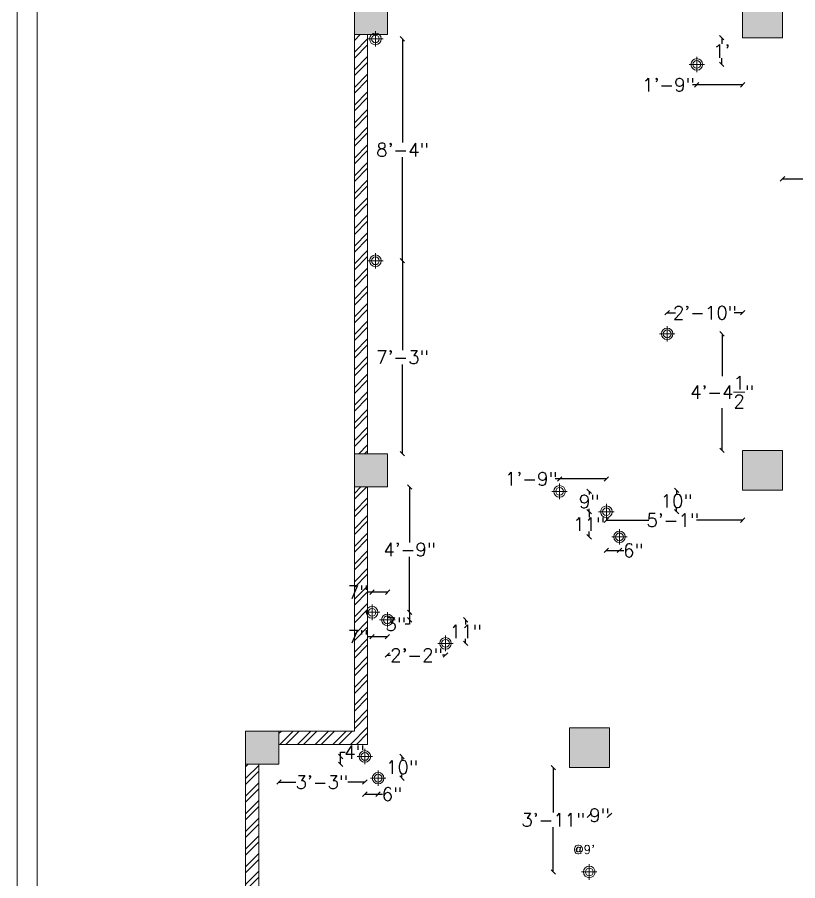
# Model space of a CAD drawing. Header units: inches. Extents: x 111501 to 134888, y 46021 to 52102.
# Drawn here: x 116279.2 to 116631, y 47113.8 to 47502.9 of the extents above; entities that cross this region are included whole.
import ezdxf

# ---------------------------------------------------------------- set-up
doc = ezdxf.new("R2010")
doc.units = ezdxf.units.IN
doc.header["$MEASUREMENT"] = 0
for name, color, linetype, lineweight in [('column', 252, 'Continuous', 9), ('dimension', 250, 'Continuous', 0), ('electrical 2', 1, 'Continuous', 0), ('SHEET', 7, 'Continuous', 30), ('text1', 7, 'Continuous', 0), ('wall', 7, 'Continuous', 9)]:
    doc.layers.add(name, color=color, linetype=linetype, lineweight=lineweight)
doc.layers.add('electrical planing', color=251, linetype='Continuous')
doc.styles.get("Standard").update_dxf_attribs({"font": 'txt.shx', "height": 6})
doc.dimstyles.new('Standard$0', dxfattribs={"dimtxt": 4, "dimasz": 2, "dimexe": 0.125, "dimexo": 0.125, "dimgap": 0.25, "dimtad": 0, "dimtih": 1, "dimtoh": 1, "dimdec": 1, "dimlfac": -1, "dimzin": 0, "dimdsep": 46, "dimlunit": 4, "dimtxsty": 'Standard', "dimblk": 'OBLIQUE', "dimblk1": 'DOTSMALL', "dimblk2": 'DOTSMALL', "dimcen": 0, "dimse1": 1, "dimse2": 1, "dimadec": 0, "dimazin": 0, "dimtfac": 1, "dimtdec": 1, "dimtofl": 0, "dimtmove": 0, "dimatfit": 3, "dimfxl": 1, "dimtolj": 1, "dimtzin": 0, "dimarcsym": 0})
pattern_1 = [(45, (17503.862, -19.2986), (-3.97747564, 3.97747564), []), (45, (17506.5136, -19.2986), (-3.97747564, 3.97747564), [])]

# ---------------------------------------------------------------- blocks, each defined once
blk = doc.blocks.new('POINT')
at = {"layer": 'electrical 2'}
for p, q in [((-3013.56, 3860.74, 29.22), (-3013.56, 3855.65, 29.22)), ((-3016.11, 3858.19, 29.22), (-3011.02, 3858.19, 29.22))]:
    blk.add_line(p, q, dxfattribs=at)
for radius in [1.91, 1.27]:
    blk.add_circle((-3013.56, 3858.19, 29.22), radius, dxfattribs=at)
blk = doc.blocks.new('_Oblique')
at = {"color": 0, "linetype": 'ByBlock', "lineweight": -2}
blk.add_line((-0.5, -0.5), (0.5, 0.5), dxfattribs=at)
blk = doc.blocks.new('*D549')
at = {"layer": 'Defpoints', "color": 0, "lineweight": 5, "transparency": 16777216}
for p in [(116606.16, 47493.66), (116585.5, 47481.66), (116596.74, 47481.66)]:
    blk.add_point(p, dxfattribs=at)
at = {"layer": 'dimension', "color": 0, "lineweight": -2, "transparency": 16777216}
for p, q in [((116596.74, 47493.66), (116596.74, 47490.91)), ((116596.74, 47481.66), (116596.74, 47484.41))]:
    blk.add_line(p, q, dxfattribs=at)
at = {"layer": 'dimension', "color": 0, "lineweight": -2, "transparency": 16777216, "xscale": 2, "yscale": 2, "zscale": 2}
for p, rotation in [((116596.74, 47493.66), 90), ((116596.74, 47481.66), 270)]:
    blk.add_blockref('_Oblique', p, dxfattribs=dict(at, rotation=rotation))
at = {"layer": 'dimension', "color": 0, "lineweight": 5, "transparency": 16777216, "insert": (116596.74, 47487.66), "char_height": 6, "attachment_point": 5}
blk.add_mtext("\\A1;1'", dxfattribs=at)
blk = doc.blocks.new('_DOTSMALL')
at = {"color": 0, "linetype": 'ByBlock', "lineweight": -2, "const_width": 0.5}
blk.add_lwpolyline([(-0.0625, 0, 1), (0.0625, 0, 1)], format="xyb", close=True, dxfattribs=at)
blk = doc.blocks.new('*D550')
at = {"layer": 'Defpoints', "color": 0, "lineweight": 5, "transparency": 16777216}
for p in [(116606.16, 47493.66), (116585.5, 47481.66), (116585.5, 47472.45)]:
    blk.add_point(p, dxfattribs=at)
at = {"layer": 'dimension', "color": 0, "lineweight": -2, "transparency": 16777216}
for p, q in [((116585.5, 47472.45), (116583.5, 47472.45)), ((116606.16, 47472.45), (116585.5, 47472.45))]:
    blk.add_line(p, q, dxfattribs=at)
at = {"layer": 'dimension', "color": 0, "lineweight": -2, "transparency": 16777216, "xscale": 2, "yscale": 2, "zscale": 2, "rotation": 180}
blk.add_blockref('_Oblique', (116585.5, 47472.45), dxfattribs=at)
at = {"layer": 'dimension', "color": 0, "lineweight": -2, "transparency": 16777216, "xscale": 2, "yscale": 2, "zscale": 2}
blk.add_blockref('_Oblique', (116606.16, 47472.45), dxfattribs=at)
at = {"layer": 'dimension', "color": 0, "lineweight": 5, "transparency": 16777216, "insert": (116572.75, 47472.45), "char_height": 6, "attachment_point": 5}
blk.add_mtext('\\A1;1\'-9"', dxfattribs=at)
blk = doc.blocks.new('*D553')
at = {"layer": 'Defpoints', "color": 0, "transparency": 16777216}
for p in [(116624.16, 47493.66), (116692.31, 47437.16), (116706.16, 47437.16)]:
    blk.add_point(p, dxfattribs=at)
at = {"layer": 'dimension', "color": 0, "lineweight": -2, "transparency": 16777216}
for p, q in [((116692.31, 47493.66), (116692.31, 47472.66)), ((116692.31, 47437.16), (116692.31, 47458.16))]:
    blk.add_line(p, q, dxfattribs=at)
at = {"layer": 'dimension', "color": 0, "lineweight": -2, "transparency": 16777216, "xscale": 2, "yscale": 2, "zscale": 2}
for p, rotation in [((116692.31, 47493.66), 90), ((116692.31, 47437.16), 270)]:
    blk.add_blockref('_Oblique', p, dxfattribs=dict(at, rotation=rotation))
at = {"layer": 'dimension', "color": 0, "lineweight": 5, "transparency": 16777216, "insert": (116692.31, 47465.41), "char_height": 6, "attachment_point": 5}
blk.add_mtext('\\A1;4\'-8{\\H1.000000x;\\S1/2;}"', dxfattribs=at)
blk = doc.blocks.new('*D554')
at = {"layer": 'Defpoints', "color": 0, "transparency": 16777216}
for p in [(116624.16, 47493.66), (116706.16, 47437.16), (116706.16, 47430.09)]:
    blk.add_point(p, dxfattribs=at)
at = {"layer": 'dimension', "color": 0, "lineweight": -2, "transparency": 16777216}
for p, q in [((116624.16, 47430.09), (116651.91, 47430.09)), ((116706.16, 47430.09), (116678.41, 47430.09))]:
    blk.add_line(p, q, dxfattribs=at)
at = {"layer": 'dimension', "color": 0, "lineweight": -2, "transparency": 16777216, "xscale": 2, "yscale": 2, "zscale": 2, "rotation": 180}
blk.add_blockref('_Oblique', (116624.16, 47430.09), dxfattribs=at)
at = {"layer": 'dimension', "color": 0, "lineweight": -2, "transparency": 16777216, "xscale": 2, "yscale": 2, "zscale": 2}
blk.add_blockref('_Oblique', (116706.16, 47430.09), dxfattribs=at)
at = {"layer": 'dimension', "color": 0, "lineweight": 5, "transparency": 16777216, "insert": (116665.16, 47430.09), "char_height": 6, "attachment_point": 5}
blk.add_mtext('\\A1;6\'-10"', dxfattribs=at)
blk = doc.blocks.new('*D561')
at = {"layer": 'Defpoints', "color": 0, "transparency": 16777216}
for p in [(116572.16, 47369.76), (116572.16, 47360.23), (116606.16, 47307.73)]:
    blk.add_point(p, dxfattribs=at)
at = {"layer": 'dimension', "color": 0, "lineweight": -2, "transparency": 16777216}
for p, q in [((116572.16, 47369.76), (116575.91, 47369.76)), ((116606.16, 47369.76), (116602.41, 47369.76))]:
    blk.add_line(p, q, dxfattribs=at)
at = {"layer": 'dimension', "color": 0, "lineweight": -2, "transparency": 16777216, "xscale": 2, "yscale": 2, "zscale": 2, "rotation": 180}
blk.add_blockref('_Oblique', (116572.16, 47369.76), dxfattribs=at)
at = {"layer": 'dimension', "color": 0, "lineweight": -2, "transparency": 16777216, "xscale": 2, "yscale": 2, "zscale": 2}
blk.add_blockref('_Oblique', (116606.16, 47369.76), dxfattribs=at)
at = {"layer": 'dimension', "color": 0, "lineweight": 5, "transparency": 16777216, "insert": (116589.16, 47369.76), "char_height": 6, "attachment_point": 5}
blk.add_mtext('\\A1;2\'-10"', dxfattribs=at)
blk = doc.blocks.new('*D562')
at = {"layer": 'Defpoints', "color": 0, "transparency": 16777216}
for p in [(116572.16, 47360.23), (116596.88, 47307.73), (116606.16, 47307.73)]:
    blk.add_point(p, dxfattribs=at)
at = {"layer": 'dimension', "color": 0, "lineweight": -2, "transparency": 16777216}
for p, q in [((116596.88, 47360.23), (116596.88, 47341.23)), ((116596.88, 47307.73), (116596.88, 47326.73))]:
    blk.add_line(p, q, dxfattribs=at)
at = {"layer": 'dimension', "color": 0, "lineweight": -2, "transparency": 16777216, "xscale": 2, "yscale": 2, "zscale": 2}
for p, rotation in [((116596.88, 47360.23), 90), ((116596.88, 47307.73), 270)]:
    blk.add_blockref('_Oblique', p, dxfattribs=dict(at, rotation=rotation))
at = {"layer": 'dimension', "color": 0, "lineweight": 5, "transparency": 16777216, "insert": (116596.88, 47333.98), "char_height": 6, "attachment_point": 5}
blk.add_mtext('\\A1;4\'-4{\\H1.000000x;\\S1/2;}"', dxfattribs=at)
blk = doc.blocks.new('*D563')
at = {"layer": 'Defpoints', "color": 0, "lineweight": 5, "transparency": 16777216}
for p in [(116606.16, 47289.73), (116544.76, 47280.07), (116576.39, 47280.07)]:
    blk.add_point(p, dxfattribs=at)
at = {"layer": 'dimension', "color": 0, "lineweight": -2, "transparency": 16777216}
for p, q in [((116576.39, 47289.73), (116576.39, 47288.15)), ((116576.39, 47280.07), (116576.39, 47281.65))]:
    blk.add_line(p, q, dxfattribs=at)
at = {"layer": 'dimension', "color": 0, "lineweight": -2, "transparency": 16777216, "xscale": 2, "yscale": 2, "zscale": 2}
for p, rotation in [((116576.39, 47289.73), 90), ((116576.39, 47280.07), 270)]:
    blk.add_blockref('_Oblique', p, dxfattribs=dict(at, rotation=rotation))
at = {"layer": 'dimension', "color": 0, "lineweight": 5, "transparency": 16777216, "insert": (116576.39, 47284.9), "char_height": 6, "attachment_point": 5}
blk.add_mtext('\\A1;10"', dxfattribs=at)
blk = doc.blocks.new('*D564')
at = {"layer": 'Defpoints', "color": 0, "lineweight": 5, "transparency": 16777216}
for p in [(116606.16, 47289.73), (116544.76, 47280.07), (116606.16, 47276.25)]:
    blk.add_point(p, dxfattribs=at)
at = {"layer": 'dimension', "color": 0, "lineweight": -2, "transparency": 16777216}
for p, q in [((116544.76, 47276.25), (116563.91, 47276.25)), ((116606.16, 47276.25), (116585.41, 47276.25))]:
    blk.add_line(p, q, dxfattribs=at)
at = {"layer": 'dimension', "color": 0, "lineweight": -2, "transparency": 16777216, "xscale": 2, "yscale": 2, "zscale": 2, "rotation": 180}
blk.add_blockref('_Oblique', (116544.76, 47276.25), dxfattribs=at)
at = {"layer": 'dimension', "color": 0, "lineweight": -2, "transparency": 16777216, "xscale": 2, "yscale": 2, "zscale": 2}
blk.add_blockref('_Oblique', (116606.16, 47276.25), dxfattribs=at)
at = {"layer": 'dimension', "color": 0, "lineweight": 5, "transparency": 16777216, "insert": (116574.66, 47276.25), "char_height": 6, "attachment_point": 5}
blk.add_mtext('\\A1;5\'-1"', dxfattribs=at)
blk = doc.blocks.new('*D565')
at = {"layer": 'Defpoints', "color": 0, "lineweight": 5, "transparency": 16777216}
for p in [(116544.76, 47280.07), (116536.99, 47268.73), (116550.66, 47268.73)]:
    blk.add_point(p, dxfattribs=at)
at = {"layer": 'dimension', "color": 0, "lineweight": -2, "transparency": 16777216}
for p, q in [((116536.99, 47280.07), (116536.99, 47277.65)), ((116536.99, 47268.73), (116536.99, 47271.15))]:
    blk.add_line(p, q, dxfattribs=at)
at = {"layer": 'dimension', "color": 0, "lineweight": -2, "transparency": 16777216, "xscale": 2, "yscale": 2, "zscale": 2}
for p, rotation in [((116536.99, 47280.07), 90), ((116536.99, 47268.73), 270)]:
    blk.add_blockref('_Oblique', p, dxfattribs=dict(at, rotation=rotation))
at = {"layer": 'dimension', "color": 0, "lineweight": 5, "transparency": 16777216, "insert": (116536.99, 47274.4), "char_height": 6, "attachment_point": 5}
blk.add_mtext('\\A1;11"', dxfattribs=at)
blk = doc.blocks.new('*D566')
at = {"layer": 'Defpoints', "color": 0, "transparency": 16777216}
for p in [(116544.76, 47280.07), (116550.66, 47268.73), (116550.66, 47262.66)]:
    blk.add_point(p, dxfattribs=at)
at = {"layer": 'dimension', "color": 0, "lineweight": -2, "transparency": 16777216}
for p, q in [((116544.76, 47262.66), (116550.66, 47262.66)), ((116550.66, 47262.66), (116552.66, 47262.66))]:
    blk.add_line(p, q, dxfattribs=at)
at = {"layer": 'dimension', "color": 0, "lineweight": -2, "transparency": 16777216, "xscale": 2, "yscale": 2, "zscale": 2, "rotation": 180}
blk.add_blockref('_Oblique', (116544.76, 47262.66), dxfattribs=at)
at = {"layer": 'dimension', "color": 0, "lineweight": -2, "transparency": 16777216, "xscale": 2, "yscale": 2, "zscale": 2}
blk.add_blockref('_Oblique', (116550.66, 47262.66), dxfattribs=at)
at = {"layer": 'dimension', "color": 0, "lineweight": 5, "transparency": 16777216, "insert": (116556.91, 47262.66), "char_height": 6, "attachment_point": 5}
blk.add_mtext('\\A1;6"', dxfattribs=at)
blk = doc.blocks.new('*D567')
at = {"layer": 'Defpoints', "color": 0, "transparency": 16777216}
for p in [(116523.66, 47294.85), (116523.66, 47289.23), (116544.76, 47280.07)]:
    blk.add_point(p, dxfattribs=at)
at = {"layer": 'dimension', "color": 0, "lineweight": -2, "transparency": 16777216}
for p, q in [((116523.66, 47294.85), (116521.66, 47294.85)), ((116544.76, 47294.85), (116523.66, 47294.85))]:
    blk.add_line(p, q, dxfattribs=at)
at = {"layer": 'dimension', "color": 0, "lineweight": -2, "transparency": 16777216, "xscale": 2, "yscale": 2, "zscale": 2, "rotation": 180}
blk.add_blockref('_Oblique', (116523.66, 47294.85), dxfattribs=at)
at = {"layer": 'dimension', "color": 0, "lineweight": -2, "transparency": 16777216, "xscale": 2, "yscale": 2, "zscale": 2}
blk.add_blockref('_Oblique', (116544.76, 47294.85), dxfattribs=at)
at = {"layer": 'dimension', "color": 0, "lineweight": 5, "transparency": 16777216, "insert": (116510.91, 47294.85), "char_height": 6, "attachment_point": 5}
blk.add_mtext('\\A1;1\'-9"', dxfattribs=at)
blk = doc.blocks.new('*D568')
at = {"layer": 'Defpoints', "color": 0, "transparency": 16777216}
for p in [(116523.66, 47289.23), (116536.99, 47280.07), (116544.76, 47280.07)]:
    blk.add_point(p, dxfattribs=at)
at = {"layer": 'dimension', "color": 0, "lineweight": -2, "transparency": 16777216}
for p, q in [((116536.99, 47289.23), (116536.99, 47287.9)), ((116536.99, 47280.07), (116536.99, 47281.4))]:
    blk.add_line(p, q, dxfattribs=at)
at = {"layer": 'dimension', "color": 0, "lineweight": -2, "transparency": 16777216, "xscale": 2, "yscale": 2, "zscale": 2}
for p, rotation in [((116536.99, 47289.23), 90), ((116536.99, 47280.07), 270)]:
    blk.add_blockref('_Oblique', p, dxfattribs=dict(at, rotation=rotation))
at = {"layer": 'dimension', "color": 0, "lineweight": 5, "transparency": 16777216, "insert": (116536.99, 47284.65), "char_height": 6, "attachment_point": 5}
blk.add_mtext('\\A1;9"', dxfattribs=at)
blk = doc.blocks.new('*D576')
at = {"layer": 'Defpoints', "color": 0, "lineweight": 5, "transparency": 16777216}
for p in [(116443.02, 47291.23), (116439.16, 47234.73), (116456.07, 47234.73)]:
    blk.add_point(p, dxfattribs=at)
at = {"layer": 'dimension', "color": 0, "lineweight": -2, "transparency": 16777216}
for p, q in [((116456.07, 47291.23), (116456.07, 47266.23)), ((116456.07, 47234.73), (116456.07, 47259.73))]:
    blk.add_line(p, q, dxfattribs=at)
at = {"layer": 'dimension', "color": 0, "lineweight": -2, "transparency": 16777216, "xscale": 2, "yscale": 2, "zscale": 2}
for p, rotation in [((116456.07, 47291.23), 90), ((116456.07, 47234.73), 270)]:
    blk.add_blockref('_Oblique', p, dxfattribs=dict(at, rotation=rotation))
at = {"layer": 'dimension', "color": 0, "lineweight": 5, "transparency": 16777216, "insert": (116456.07, 47262.98), "char_height": 6, "attachment_point": 5}
blk.add_mtext('\\A1;4\'-9"', dxfattribs=at)
blk = doc.blocks.new('*D577')
at = {"layer": 'Defpoints', "color": 0, "transparency": 16777216}
for p in [(116446.16, 47291.23), (116439.16, 47243.83), (116439.16, 47234.73)]:
    blk.add_point(p, dxfattribs=at)
at = {"layer": 'dimension', "color": 0, "lineweight": -2, "transparency": 16777216}
for p, q in [((116439.16, 47243.83), (116437.16, 47243.83)), ((116446.16, 47243.83), (116439.16, 47243.83))]:
    blk.add_line(p, q, dxfattribs=at)
at = {"layer": 'dimension', "color": 0, "lineweight": -2, "transparency": 16777216, "xscale": 2, "yscale": 2, "zscale": 2, "rotation": 180}
blk.add_blockref('_Oblique', (116439.16, 47243.83), dxfattribs=at)
at = {"layer": 'dimension', "color": 0, "lineweight": -2, "transparency": 16777216, "xscale": 2, "yscale": 2, "zscale": 2}
blk.add_blockref('_Oblique', (116446.16, 47243.83), dxfattribs=at)
at = {"layer": 'dimension', "color": 0, "lineweight": 5, "transparency": 16777216, "insert": (116432.91, 47243.83), "char_height": 6, "attachment_point": 5}
blk.add_mtext('\\A1;7"', dxfattribs=at)
blk = doc.blocks.new('*D578')
at = {"layer": 'Defpoints', "color": 0, "lineweight": 5, "transparency": 16777216}
for p in [(116439.16, 47234.73), (116446.04, 47231.34), (116456.07, 47231.34)]:
    blk.add_point(p, dxfattribs=at)
at = {"layer": 'dimension', "color": 0, "lineweight": -2, "transparency": 16777216}
for p, q in [((116456.07, 47234.73), (116456.07, 47231.34)), ((116456.07, 47229.34), (116454.07, 47229.34)), ((116456.07, 47231.34), (116456.07, 47229.34))]:
    blk.add_line(p, q, dxfattribs=at)
at = {"layer": 'dimension', "color": 0, "lineweight": -2, "transparency": 16777216, "xscale": 2, "yscale": 2, "zscale": 2}
for p, rotation in [((116456.07, 47234.73), 90), ((116456.07, 47231.34), 270)]:
    blk.add_blockref('_Oblique', p, dxfattribs=dict(at, rotation=rotation))
at = {"layer": 'dimension', "color": 0, "lineweight": 5, "transparency": 16777216, "insert": (116449.82, 47229.34), "char_height": 6, "attachment_point": 5}
blk.add_mtext('\\A1;3"', dxfattribs=at)
blk = doc.blocks.new('*D579')
at = {"layer": 'Defpoints', "color": 0, "transparency": 16777216}
for p in [(116439.16, 47234.73), (116446.04, 47231.34), (116439.16, 47223.76)]:
    blk.add_point(p, dxfattribs=at)
at = {"layer": 'dimension', "color": 0, "lineweight": -2, "transparency": 16777216}
for p, q in [((116439.16, 47223.76), (116437.16, 47223.76)), ((116446.04, 47223.76), (116439.16, 47223.76))]:
    blk.add_line(p, q, dxfattribs=at)
at = {"layer": 'dimension', "color": 0, "lineweight": -2, "transparency": 16777216, "xscale": 2, "yscale": 2, "zscale": 2, "rotation": 180}
blk.add_blockref('_Oblique', (116439.16, 47223.76), dxfattribs=at)
at = {"layer": 'dimension', "color": 0, "lineweight": -2, "transparency": 16777216, "xscale": 2, "yscale": 2, "zscale": 2}
blk.add_blockref('_Oblique', (116446.04, 47223.76), dxfattribs=at)
at = {"layer": 'dimension', "color": 0, "lineweight": 5, "transparency": 16777216, "insert": (116432.91, 47223.76), "char_height": 6, "attachment_point": 5}
blk.add_mtext('\\A1;7"', dxfattribs=at)
blk = doc.blocks.new('*D580')
at = {"layer": 'Defpoints', "color": 0, "transparency": 16777216}
for p in [(116446.04, 47231.34), (116472.25, 47220.74), (116472.25, 47215.45)]:
    blk.add_point(p, dxfattribs=at)
at = {"layer": 'dimension', "color": 0, "lineweight": -2, "transparency": 16777216}
for p, q in [((116446.04, 47215.45), (116447.4, 47215.45)), ((116472.25, 47215.45), (116470.9, 47215.45))]:
    blk.add_line(p, q, dxfattribs=at)
at = {"layer": 'dimension', "color": 0, "lineweight": -2, "transparency": 16777216, "xscale": 2, "yscale": 2, "zscale": 2, "rotation": 180}
blk.add_blockref('_Oblique', (116446.04, 47215.45), dxfattribs=at)
at = {"layer": 'dimension', "color": 0, "lineweight": -2, "transparency": 16777216, "xscale": 2, "yscale": 2, "zscale": 2}
blk.add_blockref('_Oblique', (116472.25, 47215.45), dxfattribs=at)
at = {"layer": 'dimension', "color": 0, "lineweight": 5, "transparency": 16777216, "insert": (116459.15, 47215.45), "char_height": 6, "attachment_point": 5}
blk.add_mtext('\\A1;2\'-2"', dxfattribs=at)
blk = doc.blocks.new('*D581')
at = {"layer": 'Defpoints', "color": 0, "lineweight": 5, "transparency": 16777216}
for p in [(116446.04, 47231.34), (116472.25, 47220.74), (116481.33, 47220.74)]:
    blk.add_point(p, dxfattribs=at)
at = {"layer": 'dimension', "color": 0, "lineweight": -2, "transparency": 16777216}
for p, q in [((116481.33, 47231.34), (116481.33, 47229.29)), ((116481.33, 47220.74), (116481.33, 47222.79))]:
    blk.add_line(p, q, dxfattribs=at)
at = {"layer": 'dimension', "color": 0, "lineweight": -2, "transparency": 16777216, "xscale": 2, "yscale": 2, "zscale": 2}
for p, rotation in [((116481.33, 47231.34), 90), ((116481.33, 47220.74), 270)]:
    blk.add_blockref('_Oblique', p, dxfattribs=dict(at, rotation=rotation))
at = {"layer": 'dimension', "color": 0, "lineweight": 5, "transparency": 16777216, "insert": (116481.33, 47226.04), "char_height": 6, "attachment_point": 5}
blk.add_mtext('\\A1;11"', dxfattribs=at)
blk = doc.blocks.new('*D582')
at = {"layer": 'Defpoints', "color": 0, "lineweight": 5, "transparency": 16777216}
for p in [(116424.99, 47169.78), (116435.91, 47169.78), (116397.16, 47166.23)]:
    blk.add_point(p, dxfattribs=at)
at = {"layer": 'dimension', "color": 0, "lineweight": -2, "transparency": 16777216}
for p, q in [((116424.99, 47169.78), (116424.99, 47171.78)), ((116424.99, 47171.78), (116426.99, 47171.78)), ((116424.99, 47166.23), (116424.99, 47169.78))]:
    blk.add_line(p, q, dxfattribs=at)
at = {"layer": 'dimension', "color": 0, "lineweight": -2, "transparency": 16777216, "xscale": 2, "yscale": 2, "zscale": 2}
for p, rotation in [((116424.99, 47169.78), 90), ((116424.99, 47166.23), 270)]:
    blk.add_blockref('_Oblique', p, dxfattribs=dict(at, rotation=rotation))
at = {"layer": 'dimension', "color": 0, "lineweight": 5, "transparency": 16777216, "insert": (116431.24, 47171.78), "char_height": 6, "attachment_point": 5}
blk.add_mtext('\\A1;4"', dxfattribs=at)
blk = doc.blocks.new('*D583')
at = {"layer": 'Defpoints', "color": 0, "lineweight": 5, "transparency": 16777216}
for p in [(116435.91, 47169.78), (116397.16, 47166.23), (116435.91, 47158.24)]:
    blk.add_point(p, dxfattribs=at)
at = {"layer": 'dimension', "color": 0, "lineweight": -2, "transparency": 16777216}
for p, q in [((116397.16, 47158.24), (116404.78, 47158.24)), ((116435.91, 47158.24), (116428.28, 47158.24))]:
    blk.add_line(p, q, dxfattribs=at)
at = {"layer": 'dimension', "color": 0, "lineweight": -2, "transparency": 16777216, "xscale": 2, "yscale": 2, "zscale": 2, "rotation": 180}
blk.add_blockref('_Oblique', (116397.16, 47158.24), dxfattribs=at)
at = {"layer": 'dimension', "color": 0, "lineweight": -2, "transparency": 16777216, "xscale": 2, "yscale": 2, "zscale": 2}
blk.add_blockref('_Oblique', (116435.91, 47158.24), dxfattribs=at)
at = {"layer": 'dimension', "color": 0, "lineweight": 5, "transparency": 16777216, "insert": (116416.53, 47158.24), "char_height": 6, "attachment_point": 5}
blk.add_mtext('\\A1;3\'-3"', dxfattribs=at)
blk = doc.blocks.new('*D584')
at = {"layer": 'Defpoints', "color": 0, "transparency": 16777216}
for p in [(116435.91, 47169.78), (116441.87, 47160.01), (116441.87, 47152.8)]:
    blk.add_point(p, dxfattribs=at)
at = {"layer": 'dimension', "color": 0, "lineweight": -2, "transparency": 16777216}
for p, q in [((116435.91, 47152.8), (116441.87, 47152.8)), ((116441.87, 47152.8), (116443.87, 47152.8))]:
    blk.add_line(p, q, dxfattribs=at)
at = {"layer": 'dimension', "color": 0, "lineweight": -2, "transparency": 16777216, "xscale": 2, "yscale": 2, "zscale": 2, "rotation": 180}
blk.add_blockref('_Oblique', (116435.91, 47152.8), dxfattribs=at)
at = {"layer": 'dimension', "color": 0, "lineweight": -2, "transparency": 16777216, "xscale": 2, "yscale": 2, "zscale": 2}
blk.add_blockref('_Oblique', (116441.87, 47152.8), dxfattribs=at)
at = {"layer": 'dimension', "color": 0, "lineweight": 5, "transparency": 16777216, "insert": (116448.12, 47152.8), "char_height": 6, "attachment_point": 5}
blk.add_mtext('\\A1;6"', dxfattribs=at)
blk = doc.blocks.new('*D585')
at = {"layer": 'Defpoints', "color": 0, "transparency": 16777216}
for p in [(116435.91, 47169.78), (116441.87, 47160.01), (116452.64, 47160.01)]:
    blk.add_point(p, dxfattribs=at)
at = {"layer": 'dimension', "color": 0, "lineweight": -2, "transparency": 16777216}
for p, q in [((116452.64, 47169.78), (116452.64, 47168.15)), ((116452.64, 47160.01), (116452.64, 47161.65))]:
    blk.add_line(p, q, dxfattribs=at)
at = {"layer": 'dimension', "color": 0, "lineweight": -2, "transparency": 16777216, "xscale": 2, "yscale": 2, "zscale": 2}
for p, rotation in [((116452.64, 47169.78), 90), ((116452.64, 47160.01), 270)]:
    blk.add_blockref('_Oblique', p, dxfattribs=dict(at, rotation=rotation))
at = {"layer": 'dimension', "color": 0, "lineweight": 5, "transparency": 16777216, "insert": (116452.64, 47164.9), "char_height": 6, "attachment_point": 5}
blk.add_mtext('\\A1;10"', dxfattribs=at)
blk = doc.blocks.new('*D889')
at = {"layer": 'Defpoints', "color": 0, "transparency": 16777216}
for p in [(116440.66, 47493.16), (116440.66, 47393.16), (116452.83, 47393.16)]:
    blk.add_point(p, dxfattribs=at)
at = {"layer": 'dimension', "color": 0, "lineweight": -2, "transparency": 16777216}
for p, q in [((116452.83, 47493.16), (116452.83, 47446.41)), ((116452.83, 47393.16), (116452.83, 47439.91))]:
    blk.add_line(p, q, dxfattribs=at)
at = {"layer": 'dimension', "color": 0, "lineweight": -2, "transparency": 16777216, "xscale": 2, "yscale": 2, "zscale": 2}
for p, rotation in [((116452.83, 47493.16), 90), ((116452.83, 47393.16), 270)]:
    blk.add_blockref('_Oblique', p, dxfattribs=dict(at, rotation=rotation))
at = {"layer": 'dimension', "color": 0, "lineweight": 5, "transparency": 16777216, "insert": (116452.83, 47443.16), "char_height": 6, "attachment_point": 5}
blk.add_mtext('\\A1;8\'-4"', dxfattribs=at)
blk = doc.blocks.new('*D890')
at = {"layer": 'Defpoints', "color": 0, "transparency": 16777216}
for p in [(116440.66, 47393.16), (116452.83, 47393.16), (116441.38, 47306.23)]:
    blk.add_point(p, dxfattribs=at)
at = {"layer": 'dimension', "color": 0, "lineweight": -2, "transparency": 16777216}
for p, q in [((116452.83, 47393.16), (116452.83, 47352.95)), ((116452.83, 47306.23), (116452.83, 47346.45))]:
    blk.add_line(p, q, dxfattribs=at)
at = {"layer": 'dimension', "color": 0, "lineweight": -2, "transparency": 16777216, "xscale": 2, "yscale": 2, "zscale": 2}
for p, rotation in [((116452.83, 47393.16), 90), ((116452.83, 47306.23), 270)]:
    blk.add_blockref('_Oblique', p, dxfattribs=dict(at, rotation=rotation))
at = {"layer": 'dimension', "color": 0, "lineweight": 5, "transparency": 16777216, "insert": (116452.83, 47349.7), "char_height": 6, "attachment_point": 5}
blk.add_mtext('\\A1;7\'-3"', dxfattribs=at)
blk = doc.blocks.new('*D894')
at = {"layer": 'Defpoints', "color": 0, "transparency": 16777216}
for p in [(116546.17, 47164.73), (116546.17, 47143.29), (116537.05, 47117.73)]:
    blk.add_point(p, dxfattribs=at)
at = {"layer": 'dimension', "color": 0, "lineweight": -2, "transparency": 16777216}
for p, q in [((116537.05, 47143.29), (116537.36, 47143.29)), ((116546.17, 47143.29), (116545.86, 47143.29))]:
    blk.add_line(p, q, dxfattribs=at)
at = {"layer": 'dimension', "color": 0, "lineweight": -2, "transparency": 16777216, "xscale": 2, "yscale": 2, "zscale": 2, "rotation": 180}
blk.add_blockref('_Oblique', (116537.05, 47143.29), dxfattribs=at)
at = {"layer": 'dimension', "color": 0, "lineweight": -2, "transparency": 16777216, "xscale": 2, "yscale": 2, "zscale": 2}
blk.add_blockref('_Oblique', (116546.17, 47143.29), dxfattribs=at)
at = {"layer": 'dimension', "color": 0, "lineweight": 5, "transparency": 16777216, "insert": (116541.61, 47143.29), "char_height": 6, "attachment_point": 5}
blk.add_mtext('\\A1;9"', dxfattribs=at)
blk = doc.blocks.new('*D895')
at = {"layer": 'Defpoints', "color": 0, "transparency": 16777216}
for p in [(116520.84, 47164.73), (116534.78, 47164.73), (116537.05, 47117.73)]:
    blk.add_point(p, dxfattribs=at)
at = {"layer": 'dimension', "color": 0, "lineweight": -2, "transparency": 16777216}
for p, q in [((116520.84, 47164.73), (116520.84, 47144.48)), ((116520.84, 47117.73), (116520.84, 47137.98))]:
    blk.add_line(p, q, dxfattribs=at)
at = {"layer": 'dimension', "color": 0, "lineweight": -2, "transparency": 16777216, "xscale": 2, "yscale": 2, "zscale": 2}
for p, rotation in [((116520.84, 47164.73), 90), ((116520.84, 47117.73), 270)]:
    blk.add_blockref('_Oblique', p, dxfattribs=dict(at, rotation=rotation))
at = {"layer": 'dimension', "color": 0, "lineweight": 5, "transparency": 16777216, "insert": (116520.84, 47141.23), "char_height": 6, "attachment_point": 5}
blk.add_mtext('\\A1;3\'-11"', dxfattribs=at)

msp = doc.modelspace()

# ---------------------------------------------------------------- hatches: boundary and pattern name
at = {"layer": 'column'}
h = msp.add_hatch(color=256, dxfattribs=at)
h.paths.add_polyline_path([(116606.16, 47307.73), (116606.16, 47289.73), (116624.16, 47289.73), (116624.16, 47307.73)])
h.paths.add_polyline_path([(116606.16, 47511.66), (116606.16, 47493.66), (116624.16, 47493.66), (116624.16, 47511.66)])
h.paths.add_polyline_path([(116606.16, 47715.59), (116606.16, 47697.59), (116624.16, 47697.59), (116624.16, 47715.59)])
h = msp.add_hatch(color=256, dxfattribs=at)
h.paths.add_polyline_path([(116431.16, 47506.21), (116431.16, 47495.21), (116442.16, 47495.21), (116442.16, 47506.21)])
h.paths.add_polyline_path([(116442.16, 47506.21), (116442.16, 47510.21), (116431.16, 47510.21), (116431.16, 47506.21)])
h.paths.add_polyline_path([(116442.16, 47495.21), (116446.16, 47495.21), (116446.16, 47506.21), (116442.16, 47506.21)])
h.paths.add_polyline_path([(116446.16, 47510.21), (116442.16, 47510.21), (116442.16, 47506.21), (116446.16, 47506.21)])
h = msp.add_hatch(color=256, dxfattribs=at)
h.paths.add_polyline_path([(116431.16, 47302.28), (116431.16, 47291.28), (116442.16, 47291.28), (116442.16, 47302.28)])
h.paths.add_polyline_path([(116442.16, 47302.28), (116442.16, 47306.28), (116431.16, 47306.28), (116431.16, 47302.28)])
h.paths.add_polyline_path([(116442.16, 47291.28), (116446.16, 47291.28), (116446.16, 47302.28), (116442.16, 47302.28)])
h.paths.add_polyline_path([(116446.16, 47306.28), (116442.16, 47306.28), (116442.16, 47302.28), (116446.16, 47302.28)])
for points in [[(116528.17, 47182.73), (116528.17, 47164.73), (116546.17, 47164.73), (116546.17, 47182.73)], [(116382.16, 47181.23), (116382.16, 47166.23), (116397.16, 47166.23), (116397.16, 47181.23)]]:
    msp.add_hatch(color=256, dxfattribs=at).paths.add_polyline_path(points)
at = {"layer": 'wall', "lineweight": 5}
h = msp.add_hatch(dxfattribs=at)
h.set_pattern_fill('ANSI32', color=256, scale=15, style=0)
h.set_pattern_definition(pattern_1)
h.paths.add_polyline_path([(116397.16, 47175.23), (116397.16, 47181.23), (116431.16, 47181.23), (116431.16, 47291.23), (116437.16, 47291.23), (116437.16, 47282.75), (116437.16, 47264.69), (116437.16, 47255.74), (116437.16, 47237.69), (116437.16, 47229.22), (116437.16, 47211.17), (116437.16, 47200.27), (116437.16, 47182.22), (116437.16, 47175.23)])
h.paths.add_polyline_path([(116431.16, 47306.23), (116437.16, 47306.23), (116437.16, 47495.16), (116431.16, 47495.16)])
h = msp.add_hatch(dxfattribs=at)
h.set_pattern_fill('ANSI32', color=256, scale=15, style=0)
h.set_pattern_definition(pattern_1)
h.paths.add_polyline_path([(116382.16, 46979.3), (116382.16, 47166.23), (116388.16, 47166.23), (116388.16, 46979.3)])

# ---------------------------------------------------------------- linework, layer by layer
at = {"layer": 'column'}
for points in [[(116431.16, 47510.16), (116446.16, 47510.16), (116446.16, 47495.16), (116431.16, 47495.16)], [(116624.16, 47511.66), (116606.16, 47511.66), (116606.16, 47493.66), (116624.16, 47493.66)], [(116624.16, 47307.73), (116606.16, 47307.73), (116606.16, 47289.73), (116624.16, 47289.73)], [(116431.16, 47306.23), (116446.16, 47306.23), (116446.16, 47291.23), (116431.16, 47291.23)], [(116546.17, 47182.73), (116528.17, 47182.73), (116528.17, 47164.73), (116546.17, 47164.73)], [(116382.16, 47181.23), (116397.16, 47181.23), (116397.16, 47166.23), (116382.16, 47166.23)]]:
    msp.add_lwpolyline(points, close=True, dxfattribs=at)
at = {"layer": 'SHEET', "color": 0, "lineweight": 5, "ltscale": 25}
for points in [[(116279.24, 46308.13), (116963.53, 46308.13), (116963.53, 48044.68), (116279.24, 48044.68)], [(116288.16, 46317.06), (116954.61, 46317.06), (116954.61, 48035.76), (116288.16, 48035.76)]]:
    msp.add_lwpolyline(points, close=True, dxfattribs=at)
at = {"layer": 'wall'}
for p, q in [((116431.16, 47699.09), (116431.16, 47306.23)), ((116437.16, 47495.16), (116437.16, 47306.23)), ((116431.16, 47291.23), (116431.16, 47181.23)), ((116437.16, 47291.23), (116437.16, 47175.23)), ((116397.16, 47181.23), (116431.16, 47181.23)), ((116397.16, 47175.23), (116437.16, 47175.23)), ((116382.16, 46979.3), (116382.16, 47166.23)), ((116388.16, 46979.3), (116388.16, 47166.23))]:
    msp.add_line(p, q, dxfattribs=at)

# ---------------------------------------------------------------- block references
at = {"layer": 'electrical planing', "xscale": 1.369831401226558, "yscale": 1.369831401226558, "zscale": 1.369831401226558}
for p in [(120568.73, 42208.08, -40.03), (120713.58, 42196.58, -40.03), (120568.73, 42108.08, -40.03), (120700.23, 42075.16, -40.03), (120651.73, 42004.16, -40.03), (120672.84, 41994.99, -40.03), (120678.73, 41983.66, -40.03), (120567.23, 41949.66, -40.03), (120574.12, 41946.26, -40.03), (120600.32, 41935.67, -40.03), (120563.98, 41884.71, -40.03), (120569.95, 41874.93, -40.03), (120665.12, 41832.66, -40.03)]:
    msp.add_blockref('POINT', p, dxfattribs=at)

# ---------------------------------------------------------------- texts
at = {"layer": 'text1', "color": 0, "insert": (116529.83, 47129.84), "char_height": 4, "width": 22.5097, "attachment_point": 1}
msp.add_mtext("@9'", dxfattribs=at)

# ---------------------------------------------------------------- dimensions: what is measured, and where the dimension line sits
at = {"layer": 'dimension', "lineweight": 5}
for base, p1, p2, picture, middle in [((116452.83, 47393.16), (116440.66, 47493.16), (116440.66, 47393.16), '*D889', (116452.83, 47443.16)), ((116692.31, 47437.16), (116624.16, 47493.66), (116706.16, 47437.16), '*D553', (116692.31, 47465.41)), ((116452.83, 47393.16), (116441.38, 47306.23), (116440.66, 47393.16), '*D890', (116452.83, 47349.7)), ((116596.88, 47307.73), (116572.16, 47360.23), (116606.16, 47307.73), '*D562', (116596.88, 47333.98)), ((116536.99, 47280.07), (116523.66, 47289.23), (116544.76, 47280.07), '*D568', (116536.99, 47284.65)), ((116452.64, 47160.01), (116435.91, 47169.78), (116441.87, 47160.01), '*D585', (116452.64, 47164.9)), ((116520.84, 47164.73), (116537.05, 47117.73), (116534.78, 47164.73), '*D895', (116520.84, 47141.23))]:
    dim = msp.add_linear_dim(base=base, p1=p1, p2=p2, angle=90, dimstyle='Standard$0', dxfattribs=at)
    dim.commit()
    dim.dimension.update_dxf_attribs({"geometry": picture, "text_midpoint": middle})
for base, p1, p2, picture, middle in [((116585.5, 47472.45), (116606.16, 47493.66), (116585.5, 47481.66), '*D550', (116572.75, 47472.45)), ((116435.91, 47158.24), (116397.16, 47166.23), (116435.91, 47169.78), '*D583', (116416.53, 47158.24))]:
    dim = msp.add_linear_dim(base=base, p1=p1, p2=p2, dimstyle='Standard$0', override={"dimdec": 0}, dxfattribs=at)
    dim.commit()
    dim.dimension.update_dxf_attribs({"geometry": picture, "text_midpoint": middle})
for base, p1, p2, picture, middle in [((116596.74, 47481.66), (116606.16, 47493.66), (116585.5, 47481.66), '*D549', (116596.74, 47487.66)), ((116456.07023197, 47234.73208415), (116443.01919952, 47291.23208415), (116439.15978362, 47234.73208415), '*D576', (116456.07023197, 47262.98208416)), ((116576.39, 47280.07), (116606.16, 47289.73), (116544.76, 47280.07), '*D563', (116576.39, 47284.9)), ((116536.99, 47268.73), (116544.76, 47280.07), (116550.66, 47268.73), '*D565', (116536.99, 47274.4)), ((116456.07, 47231.34), (116439.16, 47234.73), (116446.04, 47231.34), '*D578', (116449.82, 47229.34)), ((116481.33, 47220.74), (116446.04, 47231.34), (116472.25, 47220.74), '*D581', (116481.33, 47226.04)), ((116424.99, 47169.78), (116397.16, 47166.23), (116435.91, 47169.78), '*D582', (116431.24, 47171.78))]:
    dim = msp.add_linear_dim(base=base, p1=p1, p2=p2, angle=90, dimstyle='Standard$0', override={"dimdec": 0}, dxfattribs=at)
    dim.commit()
    dim.dimension.update_dxf_attribs({"geometry": picture, "text_midpoint": middle})
for base, p1, p2, picture, middle in [((116706.16, 47430.09), (116624.16, 47493.66), (116706.16, 47437.16), '*D554', (116665.16, 47430.09)), ((116572.16, 47369.76), (116606.16, 47307.73), (116572.16, 47360.23), '*D561', (116589.16, 47369.76)), ((116523.66, 47294.85), (116544.76, 47280.07), (116523.66, 47289.23), '*D567', (116510.91, 47294.85)), ((116439.16, 47243.83), (116446.16, 47291.23), (116439.16, 47234.73), '*D577', (116432.91, 47243.83)), ((116550.66, 47262.66), (116544.76, 47280.07), (116550.66, 47268.73), '*D566', (116556.91, 47262.66)), ((116439.16, 47223.76), (116446.04, 47231.34), (116439.16, 47234.73), '*D579', (116432.91, 47223.76)), ((116472.25, 47215.45), (116446.04, 47231.34), (116472.25, 47220.74), '*D580', (116459.15, 47215.45)), ((116441.87, 47152.8), (116435.91, 47169.78), (116441.87, 47160.01), '*D584', (116448.12, 47152.8)), ((116546.17, 47143.29), (116537.05, 47117.73), (116546.17, 47164.73), '*D894', (116541.61, 47143.29))]:
    dim = msp.add_linear_dim(base=base, p1=p1, p2=p2, dimstyle='Standard$0', dxfattribs=at)
    dim.commit()
    dim.dimension.update_dxf_attribs({"geometry": picture, "text_midpoint": middle})
dim = msp.add_linear_dim(base=(116606.16, 47276.25), p1=(116544.76, 47280.07), p2=(116606.16, 47289.73), dimstyle='Standard$0', override={"dimdec": 0}, dxfattribs=at)
dim.commit()
dim.dimension.update_dxf_attribs({"geometry": '*D564', "text_midpoint": (116574.66, 47276.25), "dimtype": 160})

doc.saveas('drawing.dxf')
